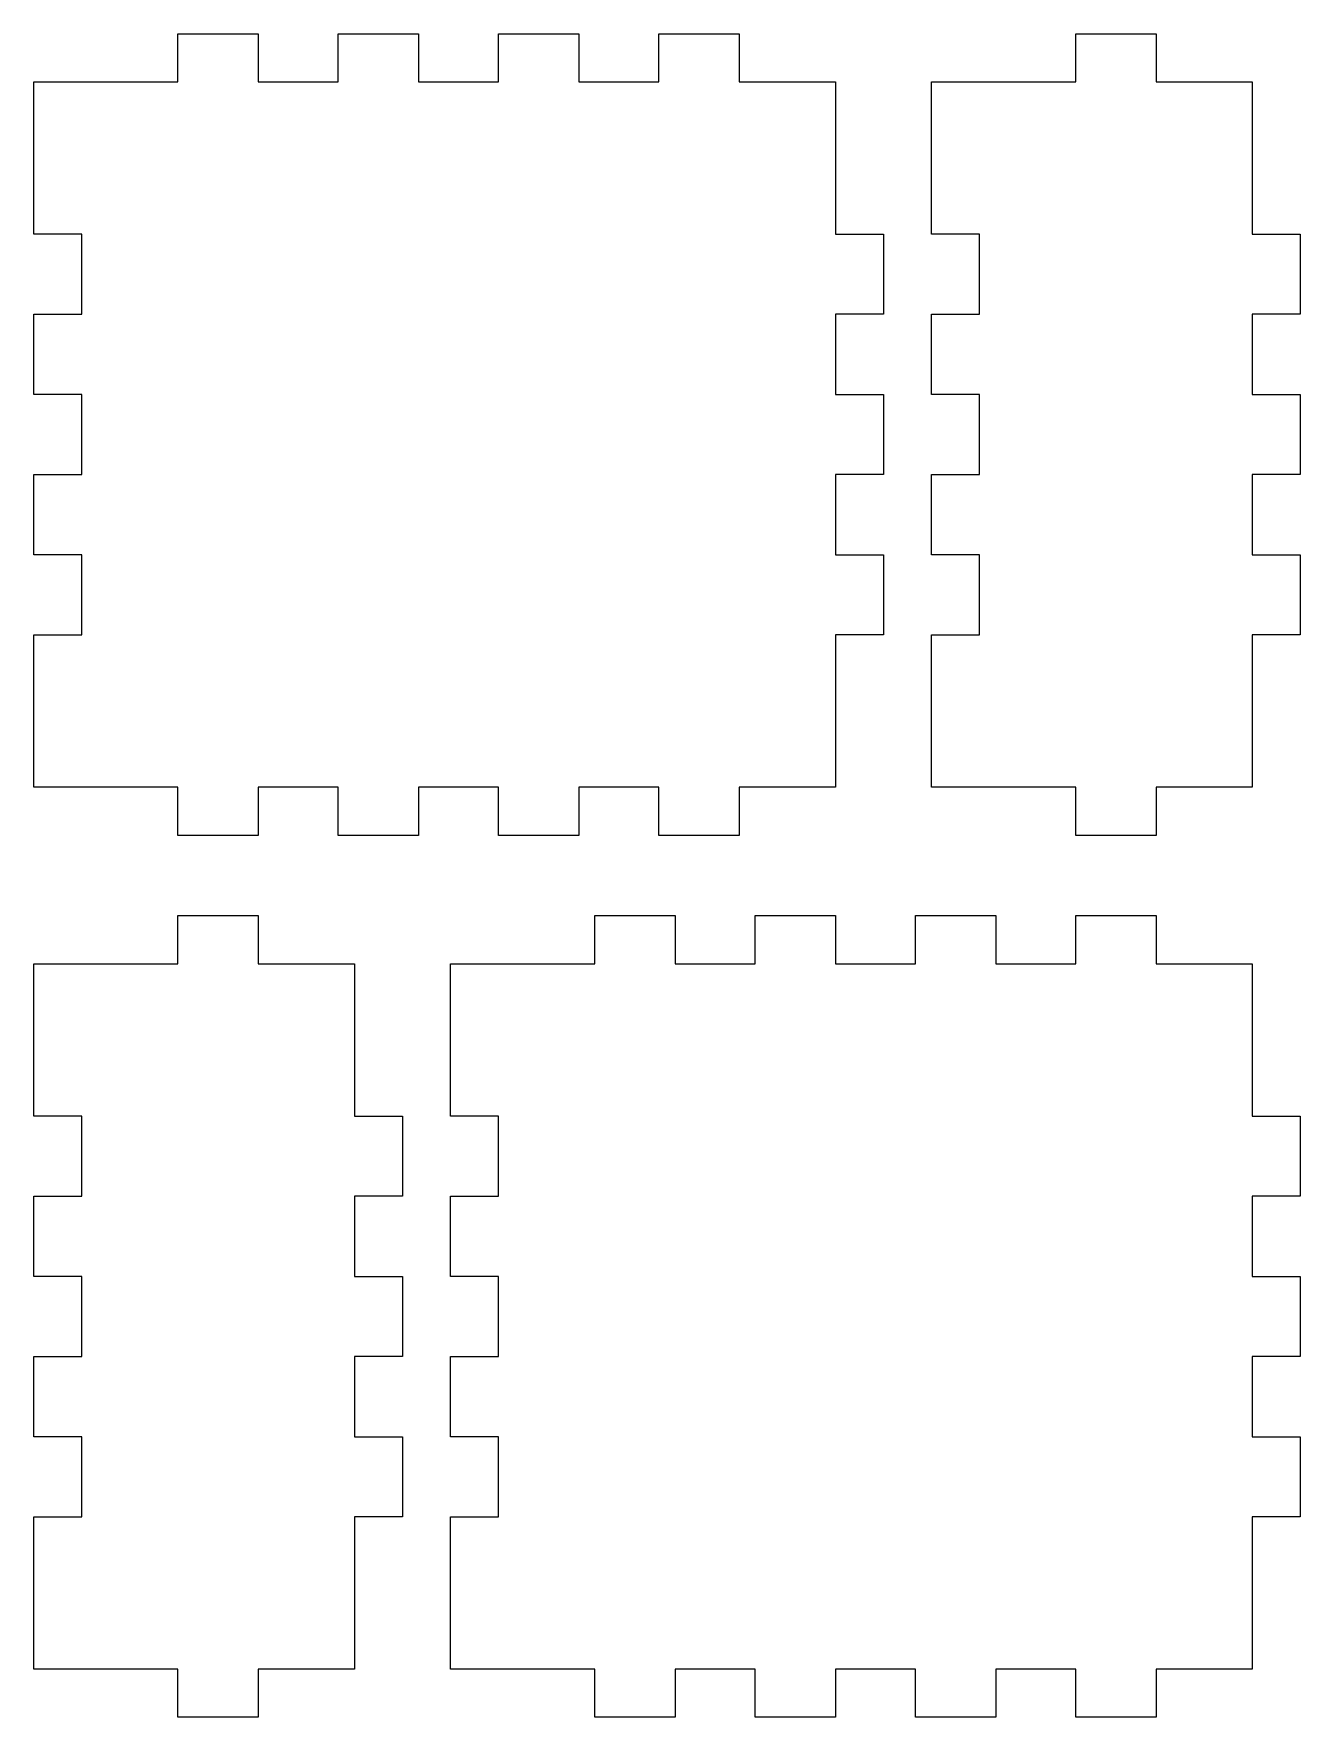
# Model space of a CAD drawing. Header units: centimetres. Extents: x -16 to 372, y -89 to 17.
# Drawn here: x 58.41 to 66.31, y 3.29 to 13.79 of the extents above; entities that cross this region are included whole.
import ezdxf

# ---------------------------------------------------------------- set-up
doc = ezdxf.new("R2010")
doc.units = ezdxf.units.CM
doc.header["$MEASUREMENT"] = 0
doc.layers.add('Capa 1', color=7, linetype='Continuous')

msp = doc.modelspace()

# ---------------------------------------------------------------- linework, layer by layer
at = {"layer": 'Capa 1', "color": 5, "lineweight": 9}
for points, knots in [([(58.40534, 9.08762), (58.40534, 9.08762), (59.05534, 9.08762), (59.05534, 9.08762), (59.05534, 9.08762), (59.05534, 9.08762), (59.30534, 9.08762), (59.30534, 9.08762), (59.30534, 9.08762), (59.30534, 9.08762), (59.30534, 8.78762), (59.30534, 8.78762), (59.30534, 8.78762), (59.30534, 8.78762), (59.80534, 8.78762), (59.80534, 8.78762), (59.80534, 8.78762), (59.80534, 8.78762), (59.80534, 9.08762), (59.80534, 9.08762), (59.80534, 9.08762), (59.80534, 9.08762), (60.05534, 9.08762), (60.05534, 9.08762), (60.05534, 9.08762), (60.05534, 9.08762), (60.30534, 9.08762), (60.30534, 9.08762), (60.30534, 9.08762), (60.30534, 9.08762), (60.30534, 8.78762), (60.30534, 8.78762), (60.30534, 8.78762), (60.30534, 8.78762), (60.80534, 8.78762), (60.80534, 8.78762), (60.80534, 8.78762), (60.80534, 8.78762), (60.80534, 9.08762), (60.80534, 9.08762), (60.80534, 9.08762), (60.80534, 9.08762), (61.05534, 9.08762), (61.05534, 9.08762), (61.05534, 9.08762), (61.05534, 9.08762), (61.30534, 9.08762), (61.30534, 9.08762), (61.30534, 9.08762), (61.30534, 9.08762), (61.30534, 8.78762), (61.30534, 8.78762), (61.30534, 8.78762), (61.30534, 8.78762), (61.80534, 8.78762), (61.80534, 8.78762), (61.80534, 8.78762), (61.80534, 8.78762), (61.80534, 9.08762), (61.80534, 9.08762), (61.80534, 9.08762), (61.80534, 9.08762), (62.05534, 9.08762), (62.05534, 9.08762), (62.05534, 9.08762), (62.05534, 9.08762), (62.30534, 9.08762), (62.30534, 9.08762), (62.30534, 9.08762), (62.30534, 9.08762), (62.30534, 8.78762), (62.30534, 8.78762), (62.30534, 8.78762), (62.30534, 8.78762), (62.80534, 8.78762), (62.80534, 8.78762), (62.80534, 8.78762), (62.80534, 8.78762), (62.80534, 9.08762), (62.80534, 9.08762), (62.80534, 9.08762), (62.80534, 9.08762), (63.05534, 9.08762), (63.05534, 9.08762), (63.05534, 9.08762), (63.05534, 9.08762), (63.40534, 9.08762), (63.40534, 9.08762), (63.40534, 9.08762), (63.40534, 9.08762), (63.40534, 9.78762), (63.40534, 9.78762), (63.40534, 9.78762), (63.40534, 9.78762), (63.40534, 10.03762), (63.40534, 10.03762), (63.40534, 10.03762), (63.40534, 10.03762), (63.70534, 10.03762), (63.70534, 10.03762), (63.70534, 10.03762), (63.70534, 10.03762), (63.70534, 10.53762), (63.70534, 10.53762), (63.70534, 10.53762), (63.70534, 10.53762), (63.40534, 10.53762), (63.40534, 10.53762), (63.40534, 10.53762), (63.40534, 10.53762), (63.40534, 10.78762), (63.40534, 10.78762), (63.40534, 10.78762), (63.40534, 10.78762), (63.40534, 11.03762), (63.40534, 11.03762), (63.40534, 11.03762), (63.40534, 11.03762), (63.70534, 11.03762), (63.70534, 11.03762), (63.70534, 11.03762), (63.70534, 11.03762), (63.70534, 11.53762), (63.70534, 11.53762), (63.70534, 11.53762), (63.70534, 11.53762), (63.40534, 11.53762), (63.40534, 11.53762), (63.40534, 11.53762), (63.40534, 11.53762), (63.40534, 11.78762), (63.40534, 11.78762), (63.40534, 11.78762), (63.40534, 11.78762), (63.40534, 12.03762), (63.40534, 12.03762), (63.40534, 12.03762), (63.40534, 12.03762), (63.70534, 12.03762), (63.70534, 12.03762), (63.70534, 12.03762), (63.70534, 12.03762), (63.70534, 12.53762), (63.70534, 12.53762), (63.70534, 12.53762), (63.70534, 12.53762), (63.40534, 12.53762), (63.40534, 12.53762), (63.40534, 12.53762), (63.40534, 12.53762), (63.40534, 12.78762), (63.40534, 12.78762), (63.40534, 12.78762), (63.40534, 12.78762), (63.40534, 13.48762), (63.40534, 13.48762), (63.40534, 13.48762), (63.40534, 13.48762), (63.05534, 13.48762), (63.05534, 13.48762), (63.05534, 13.48762), (63.05534, 13.48762), (62.80534, 13.48762), (62.80534, 13.48762), (62.80534, 13.48762), (62.80534, 13.48762), (62.80534, 13.78762), (62.80534, 13.78762), (62.80534, 13.78762), (62.80534, 13.78762), (62.30534, 13.78762), (62.30534, 13.78762), (62.30534, 13.78762), (62.30534, 13.78762), (62.30534, 13.48762), (62.30534, 13.48762), (62.30534, 13.48762), (62.30534, 13.48762), (62.05534, 13.48762), (62.05534, 13.48762), (62.05534, 13.48762), (62.05534, 13.48762), (61.80534, 13.48762), (61.80534, 13.48762), (61.80534, 13.48762), (61.80534, 13.48762), (61.80534, 13.78762), (61.80534, 13.78762), (61.80534, 13.78762), (61.80534, 13.78762), (61.30534, 13.78762), (61.30534, 13.78762), (61.30534, 13.78762), (61.30534, 13.78762), (61.30534, 13.48762), (61.30534, 13.48762), (61.30534, 13.48762), (61.30534, 13.48762), (61.05534, 13.48762), (61.05534, 13.48762), (61.05534, 13.48762), (61.05534, 13.48762), (60.80534, 13.48762), (60.80534, 13.48762), (60.80534, 13.48762), (60.80534, 13.48762), (60.80534, 13.78762), (60.80534, 13.78762), (60.80534, 13.78762), (60.80534, 13.78762), (60.30534, 13.78762), (60.30534, 13.78762), (60.30534, 13.78762), (60.30534, 13.78762), (60.30534, 13.48762), (60.30534, 13.48762), (60.30534, 13.48762), (60.30534, 13.48762), (60.05534, 13.48762), (60.05534, 13.48762), (60.05534, 13.48762), (60.05534, 13.48762), (59.80534, 13.48762), (59.80534, 13.48762), (59.80534, 13.48762), (59.80534, 13.48762), (59.80534, 13.78762), (59.80534, 13.78762), (59.80534, 13.78762), (59.80534, 13.78762), (59.30534, 13.78762), (59.30534, 13.78762), (59.30534, 13.78762), (59.30534, 13.78762), (59.30534, 13.48762), (59.30534, 13.48762), (59.30534, 13.48762), (59.30534, 13.48762), (59.05534, 13.48762), (59.05534, 13.48762), (59.05534, 13.48762), (59.05534, 13.48762), (58.40534, 13.48762), (58.40534, 13.48762), (58.40534, 13.48762), (58.40534, 13.48762), (58.40534, 12.78762), (58.40534, 12.78762), (58.40534, 12.78762), (58.40534, 12.78762), (58.40534, 12.53762), (58.40534, 12.53762), (58.40534, 12.53762), (58.40534, 12.53762), (58.70534, 12.53762), (58.70534, 12.53762), (58.70534, 12.53762), (58.70534, 12.53762), (58.70534, 12.03762), (58.70534, 12.03762), (58.70534, 12.03762), (58.70534, 12.03762), (58.40534, 12.03762), (58.40534, 12.03762), (58.40534, 12.03762), (58.40534, 12.03762), (58.40534, 11.78762), (58.40534, 11.78762), (58.40534, 11.78762), (58.40534, 11.78762), (58.40534, 11.53762), (58.40534, 11.53762), (58.40534, 11.53762), (58.40534, 11.53762), (58.70534, 11.53762), (58.70534, 11.53762), (58.70534, 11.53762), (58.70534, 11.53762), (58.70534, 11.03762), (58.70534, 11.03762), (58.70534, 11.03762), (58.70534, 11.03762), (58.40534, 11.03762), (58.40534, 11.03762), (58.40534, 11.03762), (58.40534, 11.03762), (58.40534, 10.78762), (58.40534, 10.78762), (58.40534, 10.78762), (58.40534, 10.78762), (58.40534, 10.53762), (58.40534, 10.53762), (58.40534, 10.53762), (58.40534, 10.53762), (58.70534, 10.53762), (58.70534, 10.53762), (58.70534, 10.53762), (58.70534, 10.53762), (58.70534, 10.03762), (58.70534, 10.03762), (58.70534, 10.03762), (58.70534, 10.03762), (58.40534, 10.03762), (58.40534, 10.03762), (58.40534, 10.03762), (58.40534, 10.03762), (58.40534, 9.78762), (58.40534, 9.78762), (58.40534, 9.78762), (58.40534, 9.78762), (58.40534, 9.08762), (58.40534, 9.08762)], [0, 0, 0, 0, 0.01265823, 0.01265823, 0.01265823, 0.01265823, 0.02531646, 0.02531646, 0.02531646, 0.02531646, 0.03797468, 0.03797468, 0.03797468, 0.03797468, 0.05063291, 0.05063291, 0.05063291, 0.05063291, 0.06329114, 0.06329114, 0.06329114, 0.06329114, 0.07594937, 0.07594937, 0.07594937, 0.07594937, 0.08860759, 0.08860759, 0.08860759, 0.08860759, 0.10126582, 0.10126582, 0.10126582, 0.10126582, 0.11392405, 0.11392405, 0.11392405, 0.11392405, 0.12658228, 0.12658228, 0.12658228, 0.12658228, 0.13924051, 0.13924051, 0.13924051, 0.13924051, 0.15189873, 0.15189873, 0.15189873, 0.15189873, 0.16455696, 0.16455696, 0.16455696, 0.16455696, 0.17721519, 0.17721519, 0.17721519, 0.17721519, 0.18987342, 0.18987342, 0.18987342, 0.18987342, 0.20253165, 0.20253165, 0.20253165, 0.20253165, 0.21518987, 0.21518987, 0.21518987, 0.21518987, 0.2278481, 0.2278481, 0.2278481, 0.2278481, 0.24050633, 0.24050633, 0.24050633, 0.24050633, 0.25316456, 0.25316456, 0.25316456, 0.25316456, 0.26582278, 0.26582278, 0.26582278, 0.26582278, 0.27848101, 0.27848101, 0.27848101, 0.27848101, 0.29113924, 0.29113924, 0.29113924, 0.29113924, 0.30379747, 0.30379747, 0.30379747, 0.30379747, 0.3164557, 0.3164557, 0.3164557, 0.3164557, 0.32911392, 0.32911392, 0.32911392, 0.32911392, 0.34177215, 0.34177215, 0.34177215, 0.34177215, 0.35443038, 0.35443038, 0.35443038, 0.35443038, 0.36708861, 0.36708861, 0.36708861, 0.36708861, 0.37974684, 0.37974684, 0.37974684, 0.37974684, 0.39240506, 0.39240506, 0.39240506, 0.39240506, 0.40506329, 0.40506329, 0.40506329, 0.40506329, 0.41772152, 0.41772152, 0.41772152, 0.41772152, 0.43037975, 0.43037975, 0.43037975, 0.43037975, 0.44303797, 0.44303797, 0.44303797, 0.44303797, 0.4556962, 0.4556962, 0.4556962, 0.4556962, 0.46835443, 0.46835443, 0.46835443, 0.46835443, 0.48101266, 0.48101266, 0.48101266, 0.48101266, 0.49367089, 0.49367089, 0.49367089, 0.49367089, 0.50632911, 0.50632911, 0.50632911, 0.50632911, 0.51898734, 0.51898734, 0.51898734, 0.51898734, 0.53164557, 0.53164557, 0.53164557, 0.53164557, 0.5443038, 0.5443038, 0.5443038, 0.5443038, 0.55696203, 0.55696203, 0.55696203, 0.55696203, 0.56962025, 0.56962025, 0.56962025, 0.56962025, 0.58227848, 0.58227848, 0.58227848, 0.58227848, 0.59493671, 0.59493671, 0.59493671, 0.59493671, 0.60759494, 0.60759494, 0.60759494, 0.60759494, 0.62025316, 0.62025316, 0.62025316, 0.62025316, 0.63291139, 0.63291139, 0.63291139, 0.63291139, 0.64556962, 0.64556962, 0.64556962, 0.64556962, 0.65822785, 0.65822785, 0.65822785, 0.65822785, 0.67088608, 0.67088608, 0.67088608, 0.67088608, 0.6835443, 0.6835443, 0.6835443, 0.6835443, 0.69620253, 0.69620253, 0.69620253, 0.69620253, 0.70886076, 0.70886076, 0.70886076, 0.70886076, 0.72151899, 0.72151899, 0.72151899, 0.72151899, 0.73417722, 0.73417722, 0.73417722, 0.73417722, 0.74683544, 0.74683544, 0.74683544, 0.74683544, 0.75949367, 0.75949367, 0.75949367, 0.75949367, 0.7721519, 0.7721519, 0.7721519, 0.7721519, 0.78481013, 0.78481013, 0.78481013, 0.78481013, 0.79746835, 0.79746835, 0.79746835, 0.79746835, 0.81012658, 0.81012658, 0.81012658, 0.81012658, 0.82278481, 0.82278481, 0.82278481, 0.82278481, 0.83544304, 0.83544304, 0.83544304, 0.83544304, 0.84810127, 0.84810127, 0.84810127, 0.84810127, 0.86075949, 0.86075949, 0.86075949, 0.86075949, 0.87341772, 0.87341772, 0.87341772, 0.87341772, 0.88607595, 0.88607595, 0.88607595, 0.88607595, 0.89873418, 0.89873418, 0.89873418, 0.89873418, 0.91139241, 0.91139241, 0.91139241, 0.91139241, 0.92405063, 0.92405063, 0.92405063, 0.92405063, 0.93670886, 0.93670886, 0.93670886, 0.93670886, 0.94936709, 0.94936709, 0.94936709, 0.94936709, 0.96202532, 0.96202532, 0.96202532, 0.96202532, 0.97468354, 0.97468354, 0.97468354, 0.97468354, 1, 1, 1, 1]), ([(64.00534, 9.08762), (64.00534, 9.08762), (64.65534, 9.08762), (64.65534, 9.08762), (64.65534, 9.08762), (64.65534, 9.08762), (64.90534, 9.08762), (64.90534, 9.08762), (64.90534, 9.08762), (64.90534, 9.08762), (64.90534, 8.78762), (64.90534, 8.78762), (64.90534, 8.78762), (64.90534, 8.78762), (65.40534, 8.78762), (65.40534, 8.78762), (65.40534, 8.78762), (65.40534, 8.78762), (65.40534, 9.08762), (65.40534, 9.08762), (65.40534, 9.08762), (65.40534, 9.08762), (65.65534, 9.08762), (65.65534, 9.08762), (65.65534, 9.08762), (65.65534, 9.08762), (66.00534, 9.08762), (66.00534, 9.08762), (66.00534, 9.08762), (66.00534, 9.08762), (66.00534, 9.78762), (66.00534, 9.78762), (66.00534, 9.78762), (66.00534, 9.78762), (66.00534, 10.03762), (66.00534, 10.03762), (66.00534, 10.03762), (66.00534, 10.03762), (66.30534, 10.03762), (66.30534, 10.03762), (66.30534, 10.03762), (66.30534, 10.03762), (66.30534, 10.53762), (66.30534, 10.53762), (66.30534, 10.53762), (66.30534, 10.53762), (66.00534, 10.53762), (66.00534, 10.53762), (66.00534, 10.53762), (66.00534, 10.53762), (66.00534, 10.78762), (66.00534, 10.78762), (66.00534, 10.78762), (66.00534, 10.78762), (66.00534, 11.03762), (66.00534, 11.03762), (66.00534, 11.03762), (66.00534, 11.03762), (66.30534, 11.03762), (66.30534, 11.03762), (66.30534, 11.03762), (66.30534, 11.03762), (66.30534, 11.53762), (66.30534, 11.53762), (66.30534, 11.53762), (66.30534, 11.53762), (66.00534, 11.53762), (66.00534, 11.53762), (66.00534, 11.53762), (66.00534, 11.53762), (66.00534, 11.78762), (66.00534, 11.78762), (66.00534, 11.78762), (66.00534, 11.78762), (66.00534, 12.03762), (66.00534, 12.03762), (66.00534, 12.03762), (66.00534, 12.03762), (66.30534, 12.03762), (66.30534, 12.03762), (66.30534, 12.03762), (66.30534, 12.03762), (66.30534, 12.53762), (66.30534, 12.53762), (66.30534, 12.53762), (66.30534, 12.53762), (66.00534, 12.53762), (66.00534, 12.53762), (66.00534, 12.53762), (66.00534, 12.53762), (66.00534, 12.78762), (66.00534, 12.78762), (66.00534, 12.78762), (66.00534, 12.78762), (66.00534, 13.48762), (66.00534, 13.48762), (66.00534, 13.48762), (66.00534, 13.48762), (65.65534, 13.48762), (65.65534, 13.48762), (65.65534, 13.48762), (65.65534, 13.48762), (65.40534, 13.48762), (65.40534, 13.48762), (65.40534, 13.48762), (65.40534, 13.48762), (65.40534, 13.78762), (65.40534, 13.78762), (65.40534, 13.78762), (65.40534, 13.78762), (64.90534, 13.78762), (64.90534, 13.78762), (64.90534, 13.78762), (64.90534, 13.78762), (64.90534, 13.48762), (64.90534, 13.48762), (64.90534, 13.48762), (64.90534, 13.48762), (64.65534, 13.48762), (64.65534, 13.48762), (64.65534, 13.48762), (64.65534, 13.48762), (64.00534, 13.48762), (64.00534, 13.48762), (64.00534, 13.48762), (64.00534, 13.48762), (64.00534, 12.78762), (64.00534, 12.78762), (64.00534, 12.78762), (64.00534, 12.78762), (64.00534, 12.53762), (64.00534, 12.53762), (64.00534, 12.53762), (64.00534, 12.53762), (64.30534, 12.53762), (64.30534, 12.53762), (64.30534, 12.53762), (64.30534, 12.53762), (64.30534, 12.03762), (64.30534, 12.03762), (64.30534, 12.03762), (64.30534, 12.03762), (64.00534, 12.03762), (64.00534, 12.03762), (64.00534, 12.03762), (64.00534, 12.03762), (64.00534, 11.78762), (64.00534, 11.78762), (64.00534, 11.78762), (64.00534, 11.78762), (64.00534, 11.53762), (64.00534, 11.53762), (64.00534, 11.53762), (64.00534, 11.53762), (64.30534, 11.53762), (64.30534, 11.53762), (64.30534, 11.53762), (64.30534, 11.53762), (64.30534, 11.03762), (64.30534, 11.03762), (64.30534, 11.03762), (64.30534, 11.03762), (64.00534, 11.03762), (64.00534, 11.03762), (64.00534, 11.03762), (64.00534, 11.03762), (64.00534, 10.78762), (64.00534, 10.78762), (64.00534, 10.78762), (64.00534, 10.78762), (64.00534, 10.53762), (64.00534, 10.53762), (64.00534, 10.53762), (64.00534, 10.53762), (64.30534, 10.53762), (64.30534, 10.53762), (64.30534, 10.53762), (64.30534, 10.53762), (64.30534, 10.03762), (64.30534, 10.03762), (64.30534, 10.03762), (64.30534, 10.03762), (64.00534, 10.03762), (64.00534, 10.03762), (64.00534, 10.03762), (64.00534, 10.03762), (64.00534, 9.78762), (64.00534, 9.78762), (64.00534, 9.78762), (64.00534, 9.78762), (64.00534, 9.08762), (64.00534, 9.08762)], [0, 0, 0, 0, 0.02040816, 0.02040816, 0.02040816, 0.02040816, 0.04081633, 0.04081633, 0.04081633, 0.04081633, 0.06122449, 0.06122449, 0.06122449, 0.06122449, 0.08163265, 0.08163265, 0.08163265, 0.08163265, 0.10204082, 0.10204082, 0.10204082, 0.10204082, 0.12244898, 0.12244898, 0.12244898, 0.12244898, 0.14285714, 0.14285714, 0.14285714, 0.14285714, 0.16326531, 0.16326531, 0.16326531, 0.16326531, 0.18367347, 0.18367347, 0.18367347, 0.18367347, 0.20408163, 0.20408163, 0.20408163, 0.20408163, 0.2244898, 0.2244898, 0.2244898, 0.2244898, 0.24489796, 0.24489796, 0.24489796, 0.24489796, 0.26530612, 0.26530612, 0.26530612, 0.26530612, 0.28571429, 0.28571429, 0.28571429, 0.28571429, 0.30612245, 0.30612245, 0.30612245, 0.30612245, 0.32653061, 0.32653061, 0.32653061, 0.32653061, 0.34693878, 0.34693878, 0.34693878, 0.34693878, 0.36734694, 0.36734694, 0.36734694, 0.36734694, 0.3877551, 0.3877551, 0.3877551, 0.3877551, 0.40816327, 0.40816327, 0.40816327, 0.40816327, 0.42857143, 0.42857143, 0.42857143, 0.42857143, 0.44897959, 0.44897959, 0.44897959, 0.44897959, 0.46938776, 0.46938776, 0.46938776, 0.46938776, 0.48979592, 0.48979592, 0.48979592, 0.48979592, 0.51020408, 0.51020408, 0.51020408, 0.51020408, 0.53061224, 0.53061224, 0.53061224, 0.53061224, 0.55102041, 0.55102041, 0.55102041, 0.55102041, 0.57142857, 0.57142857, 0.57142857, 0.57142857, 0.59183673, 0.59183673, 0.59183673, 0.59183673, 0.6122449, 0.6122449, 0.6122449, 0.6122449, 0.63265306, 0.63265306, 0.63265306, 0.63265306, 0.65306122, 0.65306122, 0.65306122, 0.65306122, 0.67346939, 0.67346939, 0.67346939, 0.67346939, 0.69387755, 0.69387755, 0.69387755, 0.69387755, 0.71428571, 0.71428571, 0.71428571, 0.71428571, 0.73469388, 0.73469388, 0.73469388, 0.73469388, 0.75510204, 0.75510204, 0.75510204, 0.75510204, 0.7755102, 0.7755102, 0.7755102, 0.7755102, 0.79591837, 0.79591837, 0.79591837, 0.79591837, 0.81632653, 0.81632653, 0.81632653, 0.81632653, 0.83673469, 0.83673469, 0.83673469, 0.83673469, 0.85714286, 0.85714286, 0.85714286, 0.85714286, 0.87755102, 0.87755102, 0.87755102, 0.87755102, 0.89795918, 0.89795918, 0.89795918, 0.89795918, 0.91836735, 0.91836735, 0.91836735, 0.91836735, 0.93877551, 0.93877551, 0.93877551, 0.93877551, 0.95918367, 0.95918367, 0.95918367, 0.95918367, 1, 1, 1, 1]), ([(58.40534, 3.58762), (58.40534, 3.58762), (59.05534, 3.58762), (59.05534, 3.58762), (59.05534, 3.58762), (59.05534, 3.58762), (59.30534, 3.58762), (59.30534, 3.58762), (59.30534, 3.58762), (59.30534, 3.58762), (59.30534, 3.28762), (59.30534, 3.28762), (59.30534, 3.28762), (59.30534, 3.28762), (59.80534, 3.28762), (59.80534, 3.28762), (59.80534, 3.28762), (59.80534, 3.28762), (59.80534, 3.58762), (59.80534, 3.58762), (59.80534, 3.58762), (59.80534, 3.58762), (60.05534, 3.58762), (60.05534, 3.58762), (60.05534, 3.58762), (60.05534, 3.58762), (60.40534, 3.58762), (60.40534, 3.58762), (60.40534, 3.58762), (60.40534, 3.58762), (60.40534, 4.28762), (60.40534, 4.28762), (60.40534, 4.28762), (60.40534, 4.28762), (60.40534, 4.53762), (60.40534, 4.53762), (60.40534, 4.53762), (60.40534, 4.53762), (60.70534, 4.53762), (60.70534, 4.53762), (60.70534, 4.53762), (60.70534, 4.53762), (60.70534, 5.03762), (60.70534, 5.03762), (60.70534, 5.03762), (60.70534, 5.03762), (60.40534, 5.03762), (60.40534, 5.03762), (60.40534, 5.03762), (60.40534, 5.03762), (60.40534, 5.28762), (60.40534, 5.28762), (60.40534, 5.28762), (60.40534, 5.28762), (60.40534, 5.53762), (60.40534, 5.53762), (60.40534, 5.53762), (60.40534, 5.53762), (60.70534, 5.53762), (60.70534, 5.53762), (60.70534, 5.53762), (60.70534, 5.53762), (60.70534, 6.03762), (60.70534, 6.03762), (60.70534, 6.03762), (60.70534, 6.03762), (60.40534, 6.03762), (60.40534, 6.03762), (60.40534, 6.03762), (60.40534, 6.03762), (60.40534, 6.28762), (60.40534, 6.28762), (60.40534, 6.28762), (60.40534, 6.28762), (60.40534, 6.53762), (60.40534, 6.53762), (60.40534, 6.53762), (60.40534, 6.53762), (60.70534, 6.53762), (60.70534, 6.53762), (60.70534, 6.53762), (60.70534, 6.53762), (60.70534, 7.03762), (60.70534, 7.03762), (60.70534, 7.03762), (60.70534, 7.03762), (60.40534, 7.03762), (60.40534, 7.03762), (60.40534, 7.03762), (60.40534, 7.03762), (60.40534, 7.28762), (60.40534, 7.28762), (60.40534, 7.28762), (60.40534, 7.28762), (60.40534, 7.98762), (60.40534, 7.98762), (60.40534, 7.98762), (60.40534, 7.98762), (60.05534, 7.98762), (60.05534, 7.98762), (60.05534, 7.98762), (60.05534, 7.98762), (59.80534, 7.98762), (59.80534, 7.98762), (59.80534, 7.98762), (59.80534, 7.98762), (59.80534, 8.28762), (59.80534, 8.28762), (59.80534, 8.28762), (59.80534, 8.28762), (59.30534, 8.28762), (59.30534, 8.28762), (59.30534, 8.28762), (59.30534, 8.28762), (59.30534, 7.98762), (59.30534, 7.98762), (59.30534, 7.98762), (59.30534, 7.98762), (59.05534, 7.98762), (59.05534, 7.98762), (59.05534, 7.98762), (59.05534, 7.98762), (58.40534, 7.98762), (58.40534, 7.98762), (58.40534, 7.98762), (58.40534, 7.98762), (58.40534, 7.28762), (58.40534, 7.28762), (58.40534, 7.28762), (58.40534, 7.28762), (58.40534, 7.03762), (58.40534, 7.03762), (58.40534, 7.03762), (58.40534, 7.03762), (58.70534, 7.03762), (58.70534, 7.03762), (58.70534, 7.03762), (58.70534, 7.03762), (58.70534, 6.53762), (58.70534, 6.53762), (58.70534, 6.53762), (58.70534, 6.53762), (58.40534, 6.53762), (58.40534, 6.53762), (58.40534, 6.53762), (58.40534, 6.53762), (58.40534, 6.28762), (58.40534, 6.28762), (58.40534, 6.28762), (58.40534, 6.28762), (58.40534, 6.03762), (58.40534, 6.03762), (58.40534, 6.03762), (58.40534, 6.03762), (58.70534, 6.03762), (58.70534, 6.03762), (58.70534, 6.03762), (58.70534, 6.03762), (58.70534, 5.53762), (58.70534, 5.53762), (58.70534, 5.53762), (58.70534, 5.53762), (58.40534, 5.53762), (58.40534, 5.53762), (58.40534, 5.53762), (58.40534, 5.53762), (58.40534, 5.28762), (58.40534, 5.28762), (58.40534, 5.28762), (58.40534, 5.28762), (58.40534, 5.03762), (58.40534, 5.03762), (58.40534, 5.03762), (58.40534, 5.03762), (58.70534, 5.03762), (58.70534, 5.03762), (58.70534, 5.03762), (58.70534, 5.03762), (58.70534, 4.53762), (58.70534, 4.53762), (58.70534, 4.53762), (58.70534, 4.53762), (58.40534, 4.53762), (58.40534, 4.53762), (58.40534, 4.53762), (58.40534, 4.53762), (58.40534, 4.28762), (58.40534, 4.28762), (58.40534, 4.28762), (58.40534, 4.28762), (58.40534, 3.58762), (58.40534, 3.58762)], [0, 0, 0, 0, 0.02040816, 0.02040816, 0.02040816, 0.02040816, 0.04081633, 0.04081633, 0.04081633, 0.04081633, 0.06122449, 0.06122449, 0.06122449, 0.06122449, 0.08163265, 0.08163265, 0.08163265, 0.08163265, 0.10204082, 0.10204082, 0.10204082, 0.10204082, 0.12244898, 0.12244898, 0.12244898, 0.12244898, 0.14285714, 0.14285714, 0.14285714, 0.14285714, 0.16326531, 0.16326531, 0.16326531, 0.16326531, 0.18367347, 0.18367347, 0.18367347, 0.18367347, 0.20408163, 0.20408163, 0.20408163, 0.20408163, 0.2244898, 0.2244898, 0.2244898, 0.2244898, 0.24489796, 0.24489796, 0.24489796, 0.24489796, 0.26530612, 0.26530612, 0.26530612, 0.26530612, 0.28571429, 0.28571429, 0.28571429, 0.28571429, 0.30612245, 0.30612245, 0.30612245, 0.30612245, 0.32653061, 0.32653061, 0.32653061, 0.32653061, 0.34693878, 0.34693878, 0.34693878, 0.34693878, 0.36734694, 0.36734694, 0.36734694, 0.36734694, 0.3877551, 0.3877551, 0.3877551, 0.3877551, 0.40816327, 0.40816327, 0.40816327, 0.40816327, 0.42857143, 0.42857143, 0.42857143, 0.42857143, 0.44897959, 0.44897959, 0.44897959, 0.44897959, 0.46938776, 0.46938776, 0.46938776, 0.46938776, 0.48979592, 0.48979592, 0.48979592, 0.48979592, 0.51020408, 0.51020408, 0.51020408, 0.51020408, 0.53061224, 0.53061224, 0.53061224, 0.53061224, 0.55102041, 0.55102041, 0.55102041, 0.55102041, 0.57142857, 0.57142857, 0.57142857, 0.57142857, 0.59183673, 0.59183673, 0.59183673, 0.59183673, 0.6122449, 0.6122449, 0.6122449, 0.6122449, 0.63265306, 0.63265306, 0.63265306, 0.63265306, 0.65306122, 0.65306122, 0.65306122, 0.65306122, 0.67346939, 0.67346939, 0.67346939, 0.67346939, 0.69387755, 0.69387755, 0.69387755, 0.69387755, 0.71428571, 0.71428571, 0.71428571, 0.71428571, 0.73469388, 0.73469388, 0.73469388, 0.73469388, 0.75510204, 0.75510204, 0.75510204, 0.75510204, 0.7755102, 0.7755102, 0.7755102, 0.7755102, 0.79591837, 0.79591837, 0.79591837, 0.79591837, 0.81632653, 0.81632653, 0.81632653, 0.81632653, 0.83673469, 0.83673469, 0.83673469, 0.83673469, 0.85714286, 0.85714286, 0.85714286, 0.85714286, 0.87755102, 0.87755102, 0.87755102, 0.87755102, 0.89795918, 0.89795918, 0.89795918, 0.89795918, 0.91836735, 0.91836735, 0.91836735, 0.91836735, 0.93877551, 0.93877551, 0.93877551, 0.93877551, 0.95918367, 0.95918367, 0.95918367, 0.95918367, 1, 1, 1, 1]), ([(61.00534, 3.58762), (61.00534, 3.58762), (61.65534, 3.58762), (61.65534, 3.58762), (61.65534, 3.58762), (61.65534, 3.58762), (61.90534, 3.58762), (61.90534, 3.58762), (61.90534, 3.58762), (61.90534, 3.58762), (61.90534, 3.28762), (61.90534, 3.28762), (61.90534, 3.28762), (61.90534, 3.28762), (62.40534, 3.28762), (62.40534, 3.28762), (62.40534, 3.28762), (62.40534, 3.28762), (62.40534, 3.58762), (62.40534, 3.58762), (62.40534, 3.58762), (62.40534, 3.58762), (62.65534, 3.58762), (62.65534, 3.58762), (62.65534, 3.58762), (62.65534, 3.58762), (62.90534, 3.58762), (62.90534, 3.58762), (62.90534, 3.58762), (62.90534, 3.58762), (62.90534, 3.28762), (62.90534, 3.28762), (62.90534, 3.28762), (62.90534, 3.28762), (63.40534, 3.28762), (63.40534, 3.28762), (63.40534, 3.28762), (63.40534, 3.28762), (63.40534, 3.58762), (63.40534, 3.58762), (63.40534, 3.58762), (63.40534, 3.58762), (63.65534, 3.58762), (63.65534, 3.58762), (63.65534, 3.58762), (63.65534, 3.58762), (63.90534, 3.58762), (63.90534, 3.58762), (63.90534, 3.58762), (63.90534, 3.58762), (63.90534, 3.28762), (63.90534, 3.28762), (63.90534, 3.28762), (63.90534, 3.28762), (64.40534, 3.28762), (64.40534, 3.28762), (64.40534, 3.28762), (64.40534, 3.28762), (64.40534, 3.58762), (64.40534, 3.58762), (64.40534, 3.58762), (64.40534, 3.58762), (64.65534, 3.58762), (64.65534, 3.58762), (64.65534, 3.58762), (64.65534, 3.58762), (64.90534, 3.58762), (64.90534, 3.58762), (64.90534, 3.58762), (64.90534, 3.58762), (64.90534, 3.28762), (64.90534, 3.28762), (64.90534, 3.28762), (64.90534, 3.28762), (65.40534, 3.28762), (65.40534, 3.28762), (65.40534, 3.28762), (65.40534, 3.28762), (65.40534, 3.58762), (65.40534, 3.58762), (65.40534, 3.58762), (65.40534, 3.58762), (65.65534, 3.58762), (65.65534, 3.58762), (65.65534, 3.58762), (65.65534, 3.58762), (66.00534, 3.58762), (66.00534, 3.58762), (66.00534, 3.58762), (66.00534, 3.58762), (66.00534, 4.28762), (66.00534, 4.28762), (66.00534, 4.28762), (66.00534, 4.28762), (66.00534, 4.53762), (66.00534, 4.53762), (66.00534, 4.53762), (66.00534, 4.53762), (66.30534, 4.53762), (66.30534, 4.53762), (66.30534, 4.53762), (66.30534, 4.53762), (66.30534, 5.03762), (66.30534, 5.03762), (66.30534, 5.03762), (66.30534, 5.03762), (66.00534, 5.03762), (66.00534, 5.03762), (66.00534, 5.03762), (66.00534, 5.03762), (66.00534, 5.28762), (66.00534, 5.28762), (66.00534, 5.28762), (66.00534, 5.28762), (66.00534, 5.53762), (66.00534, 5.53762), (66.00534, 5.53762), (66.00534, 5.53762), (66.30534, 5.53762), (66.30534, 5.53762), (66.30534, 5.53762), (66.30534, 5.53762), (66.30534, 6.03762), (66.30534, 6.03762), (66.30534, 6.03762), (66.30534, 6.03762), (66.00534, 6.03762), (66.00534, 6.03762), (66.00534, 6.03762), (66.00534, 6.03762), (66.00534, 6.28762), (66.00534, 6.28762), (66.00534, 6.28762), (66.00534, 6.28762), (66.00534, 6.53762), (66.00534, 6.53762), (66.00534, 6.53762), (66.00534, 6.53762), (66.30534, 6.53762), (66.30534, 6.53762), (66.30534, 6.53762), (66.30534, 6.53762), (66.30534, 7.03762), (66.30534, 7.03762), (66.30534, 7.03762), (66.30534, 7.03762), (66.00534, 7.03762), (66.00534, 7.03762), (66.00534, 7.03762), (66.00534, 7.03762), (66.00534, 7.28762), (66.00534, 7.28762), (66.00534, 7.28762), (66.00534, 7.28762), (66.00534, 7.98762), (66.00534, 7.98762), (66.00534, 7.98762), (66.00534, 7.98762), (65.65534, 7.98762), (65.65534, 7.98762), (65.65534, 7.98762), (65.65534, 7.98762), (65.40534, 7.98762), (65.40534, 7.98762), (65.40534, 7.98762), (65.40534, 7.98762), (65.40534, 8.28762), (65.40534, 8.28762), (65.40534, 8.28762), (65.40534, 8.28762), (64.90534, 8.28762), (64.90534, 8.28762), (64.90534, 8.28762), (64.90534, 8.28762), (64.90534, 7.98762), (64.90534, 7.98762), (64.90534, 7.98762), (64.90534, 7.98762), (64.65534, 7.98762), (64.65534, 7.98762), (64.65534, 7.98762), (64.65534, 7.98762), (64.40534, 7.98762), (64.40534, 7.98762), (64.40534, 7.98762), (64.40534, 7.98762), (64.40534, 8.28762), (64.40534, 8.28762), (64.40534, 8.28762), (64.40534, 8.28762), (63.90534, 8.28762), (63.90534, 8.28762), (63.90534, 8.28762), (63.90534, 8.28762), (63.90534, 7.98762), (63.90534, 7.98762), (63.90534, 7.98762), (63.90534, 7.98762), (63.65534, 7.98762), (63.65534, 7.98762), (63.65534, 7.98762), (63.65534, 7.98762), (63.40534, 7.98762), (63.40534, 7.98762), (63.40534, 7.98762), (63.40534, 7.98762), (63.40534, 8.28762), (63.40534, 8.28762), (63.40534, 8.28762), (63.40534, 8.28762), (62.90534, 8.28762), (62.90534, 8.28762), (62.90534, 8.28762), (62.90534, 8.28762), (62.90534, 7.98762), (62.90534, 7.98762), (62.90534, 7.98762), (62.90534, 7.98762), (62.65534, 7.98762), (62.65534, 7.98762), (62.65534, 7.98762), (62.65534, 7.98762), (62.40534, 7.98762), (62.40534, 7.98762), (62.40534, 7.98762), (62.40534, 7.98762), (62.40534, 8.28762), (62.40534, 8.28762), (62.40534, 8.28762), (62.40534, 8.28762), (61.90534, 8.28762), (61.90534, 8.28762), (61.90534, 8.28762), (61.90534, 8.28762), (61.90534, 7.98762), (61.90534, 7.98762), (61.90534, 7.98762), (61.90534, 7.98762), (61.65534, 7.98762), (61.65534, 7.98762), (61.65534, 7.98762), (61.65534, 7.98762), (61.00534, 7.98762), (61.00534, 7.98762), (61.00534, 7.98762), (61.00534, 7.98762), (61.00534, 7.28762), (61.00534, 7.28762), (61.00534, 7.28762), (61.00534, 7.28762), (61.00534, 7.03762), (61.00534, 7.03762), (61.00534, 7.03762), (61.00534, 7.03762), (61.30534, 7.03762), (61.30534, 7.03762), (61.30534, 7.03762), (61.30534, 7.03762), (61.30534, 6.53762), (61.30534, 6.53762), (61.30534, 6.53762), (61.30534, 6.53762), (61.00534, 6.53762), (61.00534, 6.53762), (61.00534, 6.53762), (61.00534, 6.53762), (61.00534, 6.28762), (61.00534, 6.28762), (61.00534, 6.28762), (61.00534, 6.28762), (61.00534, 6.03762), (61.00534, 6.03762), (61.00534, 6.03762), (61.00534, 6.03762), (61.30534, 6.03762), (61.30534, 6.03762), (61.30534, 6.03762), (61.30534, 6.03762), (61.30534, 5.53762), (61.30534, 5.53762), (61.30534, 5.53762), (61.30534, 5.53762), (61.00534, 5.53762), (61.00534, 5.53762), (61.00534, 5.53762), (61.00534, 5.53762), (61.00534, 5.28762), (61.00534, 5.28762), (61.00534, 5.28762), (61.00534, 5.28762), (61.00534, 5.03762), (61.00534, 5.03762), (61.00534, 5.03762), (61.00534, 5.03762), (61.30534, 5.03762), (61.30534, 5.03762), (61.30534, 5.03762), (61.30534, 5.03762), (61.30534, 4.53762), (61.30534, 4.53762), (61.30534, 4.53762), (61.30534, 4.53762), (61.00534, 4.53762), (61.00534, 4.53762), (61.00534, 4.53762), (61.00534, 4.53762), (61.00534, 4.28762), (61.00534, 4.28762), (61.00534, 4.28762), (61.00534, 4.28762), (61.00534, 3.58762), (61.00534, 3.58762)], [0, 0, 0, 0, 0.01265823, 0.01265823, 0.01265823, 0.01265823, 0.02531646, 0.02531646, 0.02531646, 0.02531646, 0.03797468, 0.03797468, 0.03797468, 0.03797468, 0.05063291, 0.05063291, 0.05063291, 0.05063291, 0.06329114, 0.06329114, 0.06329114, 0.06329114, 0.07594937, 0.07594937, 0.07594937, 0.07594937, 0.08860759, 0.08860759, 0.08860759, 0.08860759, 0.10126582, 0.10126582, 0.10126582, 0.10126582, 0.11392405, 0.11392405, 0.11392405, 0.11392405, 0.12658228, 0.12658228, 0.12658228, 0.12658228, 0.13924051, 0.13924051, 0.13924051, 0.13924051, 0.15189873, 0.15189873, 0.15189873, 0.15189873, 0.16455696, 0.16455696, 0.16455696, 0.16455696, 0.17721519, 0.17721519, 0.17721519, 0.17721519, 0.18987342, 0.18987342, 0.18987342, 0.18987342, 0.20253165, 0.20253165, 0.20253165, 0.20253165, 0.21518987, 0.21518987, 0.21518987, 0.21518987, 0.2278481, 0.2278481, 0.2278481, 0.2278481, 0.24050633, 0.24050633, 0.24050633, 0.24050633, 0.25316456, 0.25316456, 0.25316456, 0.25316456, 0.26582278, 0.26582278, 0.26582278, 0.26582278, 0.27848101, 0.27848101, 0.27848101, 0.27848101, 0.29113924, 0.29113924, 0.29113924, 0.29113924, 0.30379747, 0.30379747, 0.30379747, 0.30379747, 0.3164557, 0.3164557, 0.3164557, 0.3164557, 0.32911392, 0.32911392, 0.32911392, 0.32911392, 0.34177215, 0.34177215, 0.34177215, 0.34177215, 0.35443038, 0.35443038, 0.35443038, 0.35443038, 0.36708861, 0.36708861, 0.36708861, 0.36708861, 0.37974684, 0.37974684, 0.37974684, 0.37974684, 0.39240506, 0.39240506, 0.39240506, 0.39240506, 0.40506329, 0.40506329, 0.40506329, 0.40506329, 0.41772152, 0.41772152, 0.41772152, 0.41772152, 0.43037975, 0.43037975, 0.43037975, 0.43037975, 0.44303797, 0.44303797, 0.44303797, 0.44303797, 0.4556962, 0.4556962, 0.4556962, 0.4556962, 0.46835443, 0.46835443, 0.46835443, 0.46835443, 0.48101266, 0.48101266, 0.48101266, 0.48101266, 0.49367089, 0.49367089, 0.49367089, 0.49367089, 0.50632911, 0.50632911, 0.50632911, 0.50632911, 0.51898734, 0.51898734, 0.51898734, 0.51898734, 0.53164557, 0.53164557, 0.53164557, 0.53164557, 0.5443038, 0.5443038, 0.5443038, 0.5443038, 0.55696203, 0.55696203, 0.55696203, 0.55696203, 0.56962025, 0.56962025, 0.56962025, 0.56962025, 0.58227848, 0.58227848, 0.58227848, 0.58227848, 0.59493671, 0.59493671, 0.59493671, 0.59493671, 0.60759494, 0.60759494, 0.60759494, 0.60759494, 0.62025316, 0.62025316, 0.62025316, 0.62025316, 0.63291139, 0.63291139, 0.63291139, 0.63291139, 0.64556962, 0.64556962, 0.64556962, 0.64556962, 0.65822785, 0.65822785, 0.65822785, 0.65822785, 0.67088608, 0.67088608, 0.67088608, 0.67088608, 0.6835443, 0.6835443, 0.6835443, 0.6835443, 0.69620253, 0.69620253, 0.69620253, 0.69620253, 0.70886076, 0.70886076, 0.70886076, 0.70886076, 0.72151899, 0.72151899, 0.72151899, 0.72151899, 0.73417722, 0.73417722, 0.73417722, 0.73417722, 0.74683544, 0.74683544, 0.74683544, 0.74683544, 0.75949367, 0.75949367, 0.75949367, 0.75949367, 0.7721519, 0.7721519, 0.7721519, 0.7721519, 0.78481013, 0.78481013, 0.78481013, 0.78481013, 0.79746835, 0.79746835, 0.79746835, 0.79746835, 0.81012658, 0.81012658, 0.81012658, 0.81012658, 0.82278481, 0.82278481, 0.82278481, 0.82278481, 0.83544304, 0.83544304, 0.83544304, 0.83544304, 0.84810127, 0.84810127, 0.84810127, 0.84810127, 0.86075949, 0.86075949, 0.86075949, 0.86075949, 0.87341772, 0.87341772, 0.87341772, 0.87341772, 0.88607595, 0.88607595, 0.88607595, 0.88607595, 0.89873418, 0.89873418, 0.89873418, 0.89873418, 0.91139241, 0.91139241, 0.91139241, 0.91139241, 0.92405063, 0.92405063, 0.92405063, 0.92405063, 0.93670886, 0.93670886, 0.93670886, 0.93670886, 0.94936709, 0.94936709, 0.94936709, 0.94936709, 0.96202532, 0.96202532, 0.96202532, 0.96202532, 0.97468354, 0.97468354, 0.97468354, 0.97468354, 1, 1, 1, 1])]:
    msp.add_open_spline(points, degree=3, knots=knots, dxfattribs=at)

doc.saveas('drawing.dxf')
